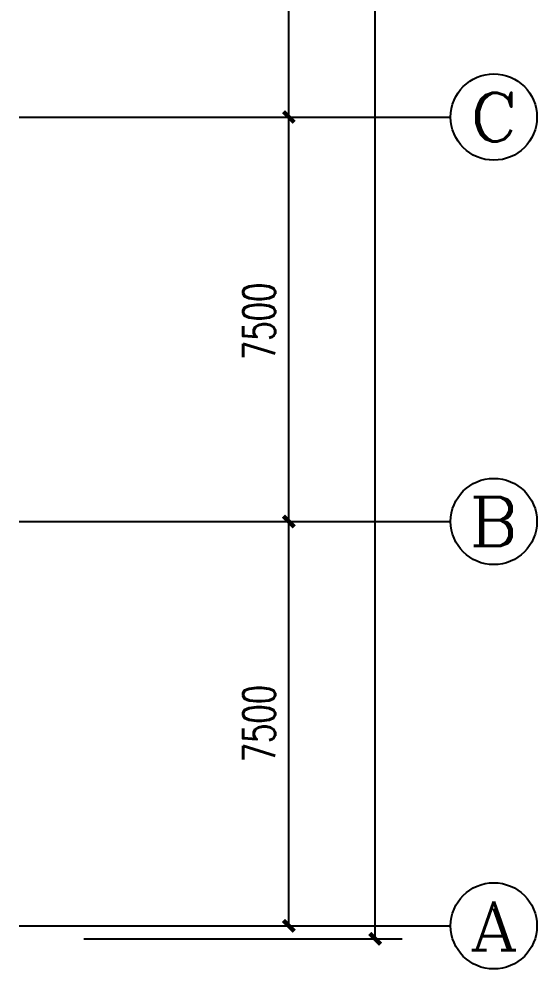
# Model space of a CAD drawing. Extents: x 4929870 to 5205508, y 4505833 to 4862647.
# Drawn here: x 5177224 to 5186824, y 4706194 to 4723813 of the extents above; entities that cross this region are included whole.
import ezdxf
from ezdxf.enums import TextEntityAlignment as Align

# ---------------------------------------------------------------- set-up
doc = ezdxf.new("R2010")
doc.units = 0
doc.header["$LTSCALE"] = 1000
doc.header["$MEASUREMENT"] = 0
doc.layers.get('0').update_dxf_attribs({"color": 4, "linetype": 'CONTINUOUS'})
doc.layers.get('Defpoints').update_dxf_attribs({"linetype": 'CONTINUOUS'})
doc.layers.add('AXIS', color=3, linetype='CONTINUOUS')
doc.layers.add('AXIS_TEXT', color=7, linetype='CONTINUOUS')
doc.styles.add('_TCH_AXIS', font='COMPLEX', dxfattribs={"bigfont": 'GBCBIG'})
doc.styles.add('_TCH_DIM_T3', font='SIMPLEX', dxfattribs={"width": 0.705882, "bigfont": 'GBCBIG'})
doc.styles.add('COMPLEX', font='COMPLEX')
doc.dimstyles.new('_TCH_ARCH&&200', dxfattribs={"dimtxt": 595, "dimasz": 200, "dimexe": 500, "dimexo": 600, "dimgap": 252.5, "dimtad": 1, "dimdec": 0, "dimzin": 0, "dimdsep": 46, "dimtxsty": '_TCH_DIM_T3', "dimblk": 'ARCHTICK', "dimcen": 0.09, "dimclrt": 7, "dimazin": 2, "dimtfac": 1, "dimtdec": 0, "dimtix": 1, "dimtmove": 2, "dimatfit": 3, "dimfxl": 0, "dimtolj": 1, "dimtzin": 0, "dimarcsym": 0})

# ---------------------------------------------------------------- blocks, each defined once
blk = doc.blocks.new('_ArchTick')
at = {"color": 0, "linetype": 'ByBlock', "const_width": 0.4}
blk.add_lwpolyline([(-0.5, -0.5), (0.5, 0.5)], dxfattribs=at)
blk = doc.blocks.new('*D189')
at = {"layer": 'AXIS', "color": 0, "lineweight": -2}
for p, q in [((5177824, 4714494), (5182724, 4714494)), ((5182224, 4706994), (5182224, 4714494)), ((5177824, 4706994), (5182724, 4706994))]:
    blk.add_line(p, q, dxfattribs=at)
at = {"layer": 'Defpoints', "color": 0}
for p in [(5177224, 4714494), (5182224, 4714494), (5177224, 4706994)]:
    blk.add_point(p, dxfattribs=at)
at = {"layer": 'AXIS', "color": 0, "lineweight": -2, "xscale": 200, "yscale": 200, "zscale": 200}
for p, rotation in [((5182224, 4714494), 90), ((5182224, 4706994), 270)]:
    blk.add_blockref('_ArchTick', p, dxfattribs=dict(at, rotation=rotation))
at = {"layer": 'AXIS', "color": 7, "insert": (5181674, 4710744), "char_height": 595, "attachment_point": 5, "rotation": 90, "style": '_TCH_DIM_T3'}
blk.add_mtext('\\A1;7500', dxfattribs=at)
blk = doc.blocks.new('*D190')
at = {"layer": 'AXIS', "color": 0, "lineweight": -2}
for p, q in [((5177824, 4721994), (5182724, 4721994)), ((5182224, 4714494), (5182224, 4721994)), ((5177824, 4714494), (5182724, 4714494))]:
    blk.add_line(p, q, dxfattribs=at)
at = {"layer": 'Defpoints', "color": 0}
for p in [(5177224, 4721994), (5182224, 4721994), (5177224, 4714494)]:
    blk.add_point(p, dxfattribs=at)
at = {"layer": 'AXIS', "color": 0, "lineweight": -2, "xscale": 200, "yscale": 200, "zscale": 200}
for p, rotation in [((5182224, 4721994), 90), ((5182224, 4714494), 270)]:
    blk.add_blockref('_ArchTick', p, dxfattribs=dict(at, rotation=rotation))
at = {"layer": 'AXIS', "color": 7, "insert": (5181674, 4718204), "char_height": 595, "attachment_point": 5, "rotation": 90, "style": '_TCH_DIM_T3'}
blk.add_mtext('\\A1;7500', dxfattribs=at)
blk = doc.blocks.new('*D191')
at = {"layer": 'AXIS', "color": 0, "lineweight": -2}
for p, q in [((5177824, 4729494), (5182724, 4729494)), ((5182224, 4721994), (5182224, 4729494)), ((5177824, 4721994), (5182724, 4721994))]:
    blk.add_line(p, q, dxfattribs=at)
at = {"layer": 'Defpoints', "color": 0}
for p in [(5177224, 4729494), (5182224, 4729494), (5177224, 4721994)]:
    blk.add_point(p, dxfattribs=at)
at = {"layer": 'AXIS', "color": 0, "lineweight": -2, "xscale": 200, "yscale": 200, "zscale": 200}
for p, rotation in [((5182224, 4729494), 90), ((5182224, 4721994), 270)]:
    blk.add_blockref('_ArchTick', p, dxfattribs=dict(at, rotation=rotation))
at = {"layer": 'AXIS', "color": 7, "insert": (5181674, 4725744), "char_height": 595, "attachment_point": 5, "rotation": 90, "style": '_TCH_DIM_T3'}
blk.add_mtext('\\A1;7500', dxfattribs=at)
blk = doc.blocks.new('*D195')
at = {"layer": 'AXIS', "color": 0, "lineweight": -2}
for p, q in [((5178424, 4752234), (5184324, 4752234)), ((5183824, 4706754), (5183824, 4752234)), ((5178424, 4706754), (5184324, 4706754))]:
    blk.add_line(p, q, dxfattribs=at)
at = {"layer": 'Defpoints', "color": 0}
for p in [(5177824, 4752234), (5183824, 4752234), (5177824, 4706754)]:
    blk.add_point(p, dxfattribs=at)
at = {"layer": 'AXIS', "color": 0, "lineweight": -2, "xscale": 200, "yscale": 200, "zscale": 200}
for p, rotation in [((5183824, 4752234), 90), ((5183824, 4706754), 270)]:
    blk.add_blockref('_ArchTick', p, dxfattribs=dict(at, rotation=rotation))
at = {"layer": 'AXIS', "color": 7, "insert": (5183274, 4729494), "char_height": 595, "attachment_point": 5, "rotation": 90, "style": '_TCH_DIM_T3'}
blk.add_mtext('\\A1;45480', dxfattribs=at)
blk = doc.blocks.new('_AXISO')
blk.add_circle((0, 0), 0.5)
at = {"layer": 'AXIS_TEXT', "style": 'COMPLEX', "width": 1.041667}
blk.add_attdef('A', text='', height=0.56, dxfattribs=at).set_placement((-0.25, -0.28), (0.25, -0.28), align=Align.FIT)

msp = doc.modelspace()

# ---------------------------------------------------------------- linework, layer by layer
at = {"layer": 'AXIS'}
for p, q in [((5177223.9, 4721993.6), (5185223.9, 4721993.6)), ((5177223.9, 4714493.6), (5185223.9, 4714493.6)), ((5177223.9, 4706993.6), (5185223.9, 4706993.6))]:
    msp.add_line(p, q, dxfattribs=at)

# ---------------------------------------------------------------- block references
ref = msp.add_blockref('_AXISO', (5186023.9, 4721993.6), dxfattribs=dict(at, xscale=1600, yscale=1600, zscale=1600))
ref.add_attrib('A', 'C', dxfattribs={"layer": 'AXIS_TEXT', "height": 905.1, "style": '_TCH_AXIS', "width": 1.4}).set_placement((5185571.4, 4721541), (5186476.4, 4721541), align=Align.FIT)
ref = msp.add_blockref('_AXISO', (5186023.9, 4714493.6), dxfattribs=dict(at, xscale=1600, yscale=1600, zscale=1600))
ref.add_attrib('A', 'B', dxfattribs={"layer": 'AXIS_TEXT', "height": 905.1, "style": '_TCH_AXIS', "width": 1.235294}).set_placement((5185571.4, 4714041), (5186476.4, 4714041), align=Align.FIT)
ref = msp.add_blockref('_AXISO', (5186023.9, 4706993.6), dxfattribs=dict(at, xscale=1600, yscale=1600, zscale=1600))
ref.add_attrib('A', 'A', dxfattribs={"layer": 'AXIS_TEXT', "height": 905.1, "style": '_TCH_AXIS', "width": 1.166667}).set_placement((5185571.4, 4706541), (5186476.4, 4706541), align=Align.FIT)

# ---------------------------------------------------------------- dimensions: what is measured, and where the dimension line sits
for p1, p2, distance, picture, middle in [((5177823.9, 4706753.6), (5177823.9, 4752233.6), -6000, '*D195', (5183273.9, 4729493.6)), ((5177223.9, 4721993.6), (5177223.9, 4729493.6), -5000, '*D191', (5181673.9, 4725743.6)), ((5177223.9, 4706993.6), (5177223.9, 4714493.6), -5000, '*D189', (5181673.9, 4710743.6))]:
    dim = msp.add_aligned_dim(p1=p1, p2=p2, distance=distance, dimstyle='_TCH_ARCH&&200', dxfattribs=at)
    dim.commit()
    dim.dimension.update_dxf_attribs({"geometry": picture, "text_midpoint": middle})
dim = msp.add_linear_dim(base=(5182223.9, 4721993.6), p1=(5177223.9, 4714493.6), p2=(5177223.9, 4721993.6), angle=90, dimstyle='_TCH_ARCH&&200', dxfattribs=at)
dim.commit()
dim.dimension.update_dxf_attribs({"geometry": '*D190', "text_midpoint": (5181673.9, 4718203.6), "dimtype": 129})

doc.saveas('drawing.dxf')
